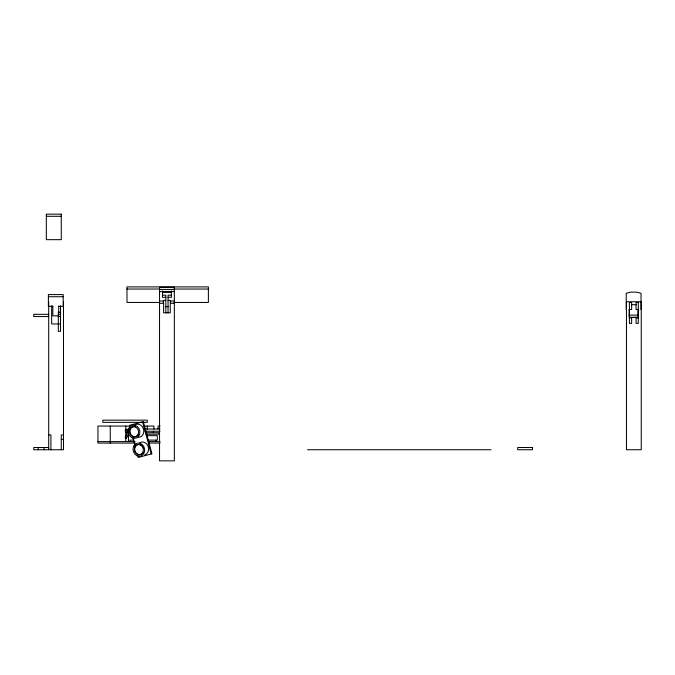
<?xml version="1.0" encoding="UTF-8"?>
<svg xmlns="http://www.w3.org/2000/svg" width="675" height="675" viewBox="0 0 675 675"><rect width="100%" height="100%" fill="white"/><g stroke="black" fill="none" stroke-linecap="round" stroke-linejoin="round"><path stroke-width="1.01" d="M46.33 216.304L61.273 216.304M126.984 289.043L159.334 289.043M173.939 289.043L208.381 289.043M159.545 289.432L174.344 289.432M159.545 291.575L174.344 291.575M162.498 292.343L171.382 292.343M162.498 295.177L165.831 295.177L165.831 312.846M171.382 295.177L168.05 295.177L168.05 312.846M48.389 296.73L63.188 296.73M165.831 297.321L162.498 297.321L162.498 290.917M168.05 297.321L171.382 297.321L171.382 290.917M165.831 300.35L163.612 300.35L163.612 312.846L170.269 312.846L170.269 300.35L168.05 300.35M159.545 301.025L163.24 301.025L163.24 303.32L159.545 303.32M174.344 301.025L170.64 301.025L170.64 303.32L174.344 303.32M159.334 302.451L126.984 302.451L126.984 286.9L208.381 286.9L208.381 302.451L173.939 302.451M631.387 304.712L636.314 304.712M52.827 306.307L48.389 306.307L48.389 294.587L63.188 294.587L63.188 306.307L58.75 306.307M165.459 306.669L168.421 306.669M629.412 309.513L631.631 309.513L631.631 302.493L629.412 302.493L629.412 323.392L631.631 323.392L631.631 317.917L629.412 317.917M638.288 309.513L636.069 309.513L636.069 302.493L638.288 302.493L638.288 323.392L636.069 323.392L636.069 317.917L638.288 317.917M60.539 312.247L58.32 312.247L58.32 331.341L60.539 331.341L60.539 305.783M58.32 314.398L60.539 314.398M629.184 315.115L638.069 315.115M58.75 315.875L52.827 315.875L52.827 306.07M58.32 316.541L60.539 316.541M631.387 317.478L636.314 317.478M60.539 323.941L51.654 323.949L51.654 305.783M141.05 422.364L102.845 422.364L102.845 420.145L147.243 420.145L147.243 422.364L143.108 422.364M129.549 426.06L97.951 426.06L97.951 443.078L135.177 443.078M144.121 426.06L153.9 426.06L153.9 429.022M160.093 426.06L158.06 426.06L158.06 429.022M145.193 429.022L159.967 429.022M145.193 431.241L160.034 431.241M146.129 432.717L158.557 432.717L158.557 434.202L146.129 434.202M48.693 434.945L50.92 434.945L50.92 449.744M63.492 434.945L61.273 434.945L61.273 449.744M146.964 435.679L157.326 435.679L157.326 440.117L147.808 440.117M61.273 439.383L63.492 439.383M134.089 440.117L129.946 440.117L129.946 441.602M97.951 441.602L135.177 441.602M148.593 441.602L160.102 441.602M148.677 443.078L160.102 443.078M307.53 449.744L491.037 449.744M142.594 421.816L151.208 453.98M130.132 427.309L129.592 425.301L143.303 421.622L151.926 453.786L138.206 457.464L137.675 455.456M132.823 437.358L134.975 445.399M641.022 309.606L641.022 293.288L636.584 292.14L630.669 292.14L626.223 293.288L626.223 309.606M638.069 309.369L638.069 317.267L629.184 317.267L629.184 309.369M155.841 440.117L155.841 441.602M153.377 431.241L153.377 432.717M147.243 426.06L147.243 429.173M128.461 432.717L128.461 441.382M127.727 429.022L127.727 432.717M125.795 426.06L125.795 441.602M110.253 426.06L110.253 443.078M63.492 301.75L63.492 449.744L48.693 449.744L48.693 301.75M58.75 306.07L58.75 313.006M44.111 447.517L44.111 449.744M38.188 447.517L38.188 449.744M139.691 442.749A6.657 5.771 75 0 1 148.095 446.251A6.657 5.771 75 0 1 144.518 455.009M134.899 424.879A6.657 5.771 75 0 1 143.581 429.216A6.657 5.771 75 0 1 138.232 437.307M143.235 452.25A5.181 4.489 75 0 1 135.734 452.52A5.181 4.489 75 0 1 137.877 444.53M140.223 444.614A5.181 4.489 75 0 1 142.298 446.023M143.058 447.112A5.181 4.489 75 0 1 143.556 448.369M138.443 434.379A5.181 4.489 75 0 1 132.671 436.244A5.181 4.489 75 0 1 130.115 429.747A5.181 4.489 75 0 1 135.439 426.752M126.056 429.123A6.657 6.657 0 0 1 126.056 438.539M125.01 430.169A5.181 5.181 0 0 1 125.01 437.493M61.273 214.161L46.33 214.161L46.33 239.667L61.273 239.667L61.273 214.161M174.344 287.288L159.545 287.288L159.545 460.839L174.344 460.839L174.344 287.288M641.25 301.75L626.451 301.75L626.451 449.744L641.25 449.744L641.25 301.75M48.549 314.331L33.75 314.331L33.75 316.55L48.549 316.55L48.549 314.331M48.549 447.517L33.75 447.517L33.75 449.744L48.549 449.744L48.549 447.517M532.474 447.517L517.674 447.517L517.674 449.744L532.474 449.744L532.474 447.517M134.848 446.909A5.181 4.489 75 0 0 139.033 454.756A5.181 4.489 75 0 0 142.703 447.213A5.181 4.489 75 0 0 134.848 446.909M133.701 446.133A6.657 5.771 75 0 0 139.084 456.224A6.657 5.771 75 0 0 143.8 446.521A6.657 5.771 75 0 0 133.701 446.133M130.064 429.038A5.181 4.489 75 0 0 134.249 436.894A5.181 4.489 75 0 0 137.911 429.342A5.181 4.489 75 0 0 130.064 429.038M128.917 428.262A6.657 5.771 75 0 0 134.3 438.362A6.657 5.771 75 0 0 139.008 428.65A6.657 5.771 75 0 0 128.917 428.262"/></g></svg>
